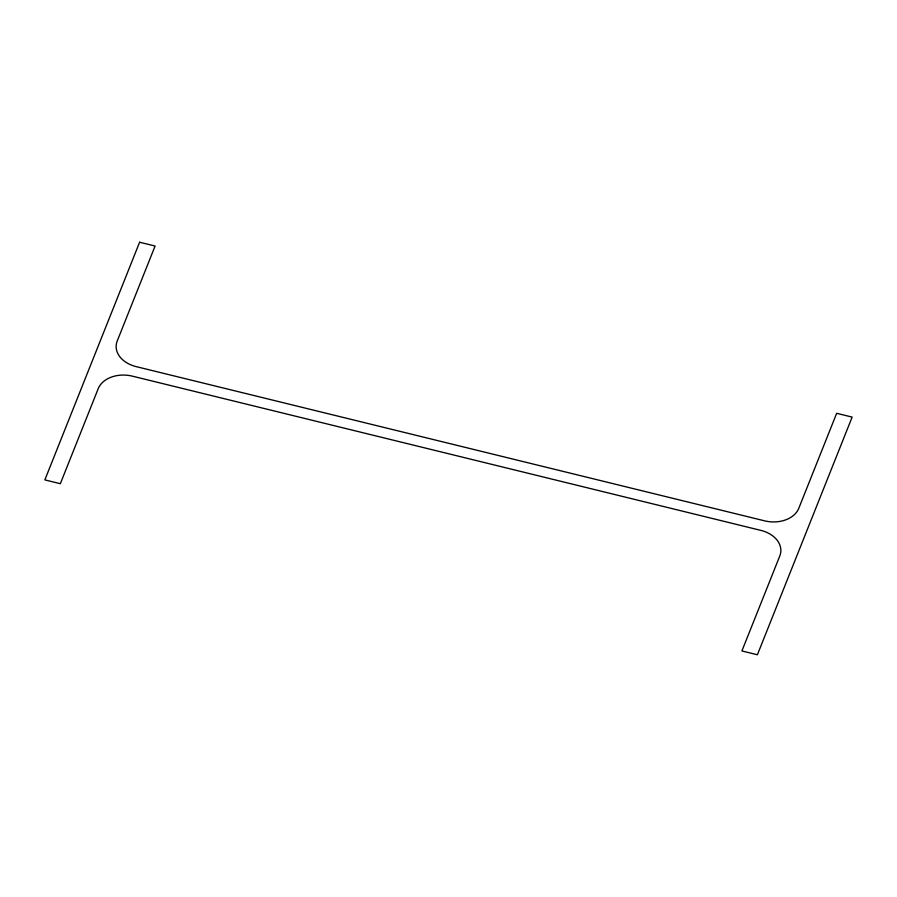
<?xml version="1.0" encoding="UTF-8"?>
<svg xmlns="http://www.w3.org/2000/svg" width="897" height="897" viewBox="0 0 897 897"><rect width="100%" height="100%" fill="white"/><g stroke="black" fill="none" stroke-linecap="round" stroke-linejoin="round"><path stroke-width="1.35" d="M139.607 242.235L44.85 479.895L60.334 483.696L98.21 388.681A27.594 20.082 4.4 0 1 132.296 376.135L760.903 530.396A27.594 20.082 4.4 0 1 779.796 555.949L741.909 650.964L757.393 654.765L852.15 417.105L836.666 413.304L798.79 508.319A27.594 20.082 4.4 0 1 764.704 520.865L136.097 366.604A27.594 20.082 4.4 0 1 117.204 341.051L155.091 246.036L139.607 242.235"/></g></svg>
